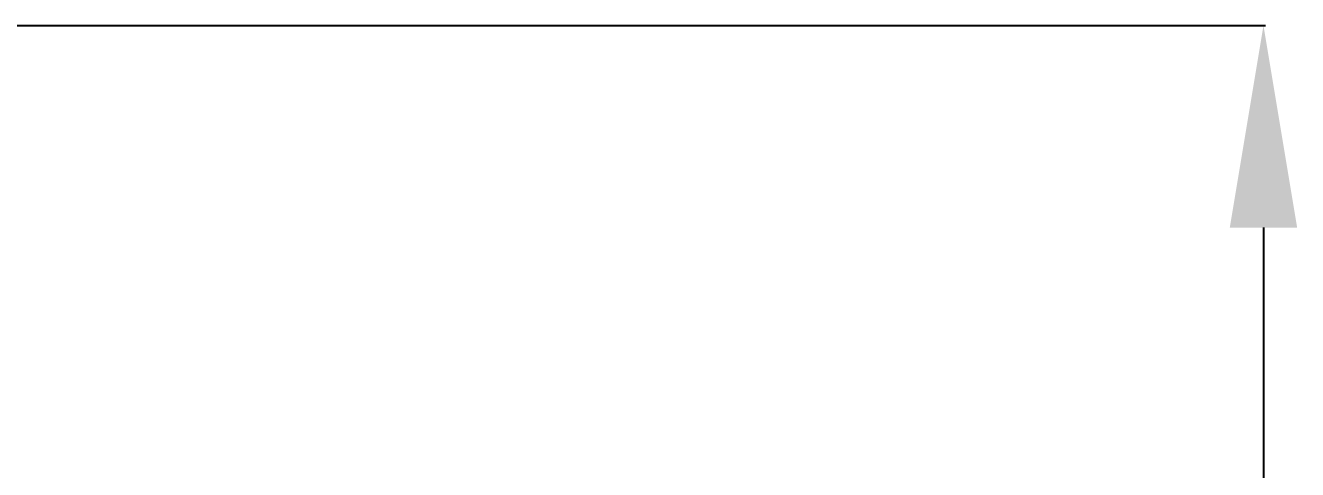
# Model space of a CAD drawing. Header units: millimetres. Extents: x 101 to 1819, y 134 to 1482.
# Drawn here: x 1705.8 to 1819.1, y 1150.3 to 1189.8 of the extents above; entities that cross this region are included whole.
import ezdxf

# ---------------------------------------------------------------- set-up
doc = ezdxf.new("R2010")
doc.units = ezdxf.units.MM
doc.layers.add('尺寸线层', color=3, linetype='Continuous', lineweight=18)
doc.styles.add('HZ', font='', dxfattribs={"width": 0.8})
doc.styles.get('HZ').set_extended_font_data('宋体')
doc.dimstyles.new('JP20', dxfattribs={"dimtxt": 20, "dimasz": 18, "dimexe": 0.18, "dimexo": 0.0625, "dimgap": 0.09, "dimtad": 1, "dimdec": 1, "dimzin": 12, "dimdsep": 46, "dimtxsty": 'HZ', "dimcen": 0.09, "dimdle": 36, "dimclrd": 136, "dimclre": 4, "dimclrt": 6, "dimadec": 0, "dimazin": 0, "dimtfac": 1, "dimtdec": 1, "dimtmove": 0, "dimatfit": 3, "dimfxl": 1, "dimtolj": 1, "dimarcsym": 0})

# ---------------------------------------------------------------- blocks, each defined once
blk = doc.blocks.new('*X17')
at = {"layer": 'Defpoints', "color": 0}
for p in [(1672.04, 1189.8), (1550.27, 925.1), (1816.1, 925.1)]:
    blk.add_point(p, dxfattribs=at)
at = {"layer": '尺寸线层', "color": 4, "linetype": 'Continuous', "lineweight": -2}
for p, q in [((1672.1, 1189.8), (1816.28, 1189.8)), ((1550.33, 925.1), (1816.28, 925.1))]:
    blk.add_line(p, q, dxfattribs=at)
at = {"layer": '尺寸线层', "color": 136, "linetype": 'Continuous', "lineweight": -2}
blk.add_line((1816.1, 1171.8), (1816.1, 943.1), dxfattribs=at)
at = {"layer": '尺寸线层', "color": 136}
for points in [[(1819.1, 1171.8), (1813.1, 1171.8), (1816.1, 1189.8)], [(1813.1, 943.1), (1819.1, 943.1), (1816.1, 925.1)]]:
    blk.add_solid(points, dxfattribs=at)
at = {"layer": '尺寸线层', "color": 6, "insert": (1806.01, 1057.45), "char_height": 20, "attachment_point": 5, "rotation": 90, "style": 'HZ', "bg_fill": 3, "box_fill_scale": 1.1, "bg_fill_color": 256, "bg_fill_true_color": 13158600, "bg_fill_transparency": 0}
blk.add_mtext('\\A1;265', dxfattribs=at)

msp = doc.modelspace()

# ---------------------------------------------------------------- dimensions: what is measured, and where the dimension line sits
at = {"layer": '尺寸线层', "color": 0}
dim = msp.add_linear_dim(base=(1816.1, 925.1), p1=(1672.04, 1189.8), p2=(1550.27, 925.1), angle=90, dimstyle='JP20', override={"dimscale": 1, "dimdec": 0, "dimsah": 1, "dimtfill": 1, "dimtzin": 8}, dxfattribs=at)
dim.commit()
dim.dimension.update_dxf_attribs({"geometry": '*X17', "text_midpoint": (1806.01, 1057.45)})

doc.saveas('drawing.dxf')
